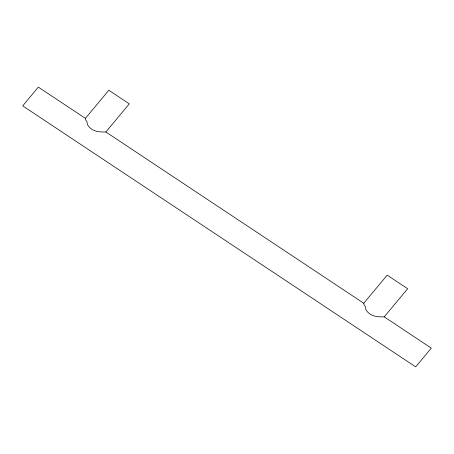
<?xml version="1.0" encoding="UTF-8"?>
<svg xmlns="http://www.w3.org/2000/svg" width="454" height="454" viewBox="0 0 454 454"><rect width="100%" height="100%" fill="white"/><g stroke="black" fill="none" stroke-linecap="round" stroke-linejoin="round"><path stroke-width="0.68" d="M85.397 118.386L108.824 90.261L129.294 103.858L105.861 131.983C99.222 132.182 91.685 131.564 87.736 125.122L86.742 121.235L85.897 120.344L85.397 118.386L38.318 87.123L22.7 105.873L415.682 366.877L431.3 348.127L384.226 316.858C377.586 317.062 370.05 316.444 366.094 309.997L365.107 306.115L364.256 305.224L363.756 303.266L105.861 131.983M363.756 303.266L387.188 275.141L407.652 288.733L384.226 316.858"/></g></svg>
